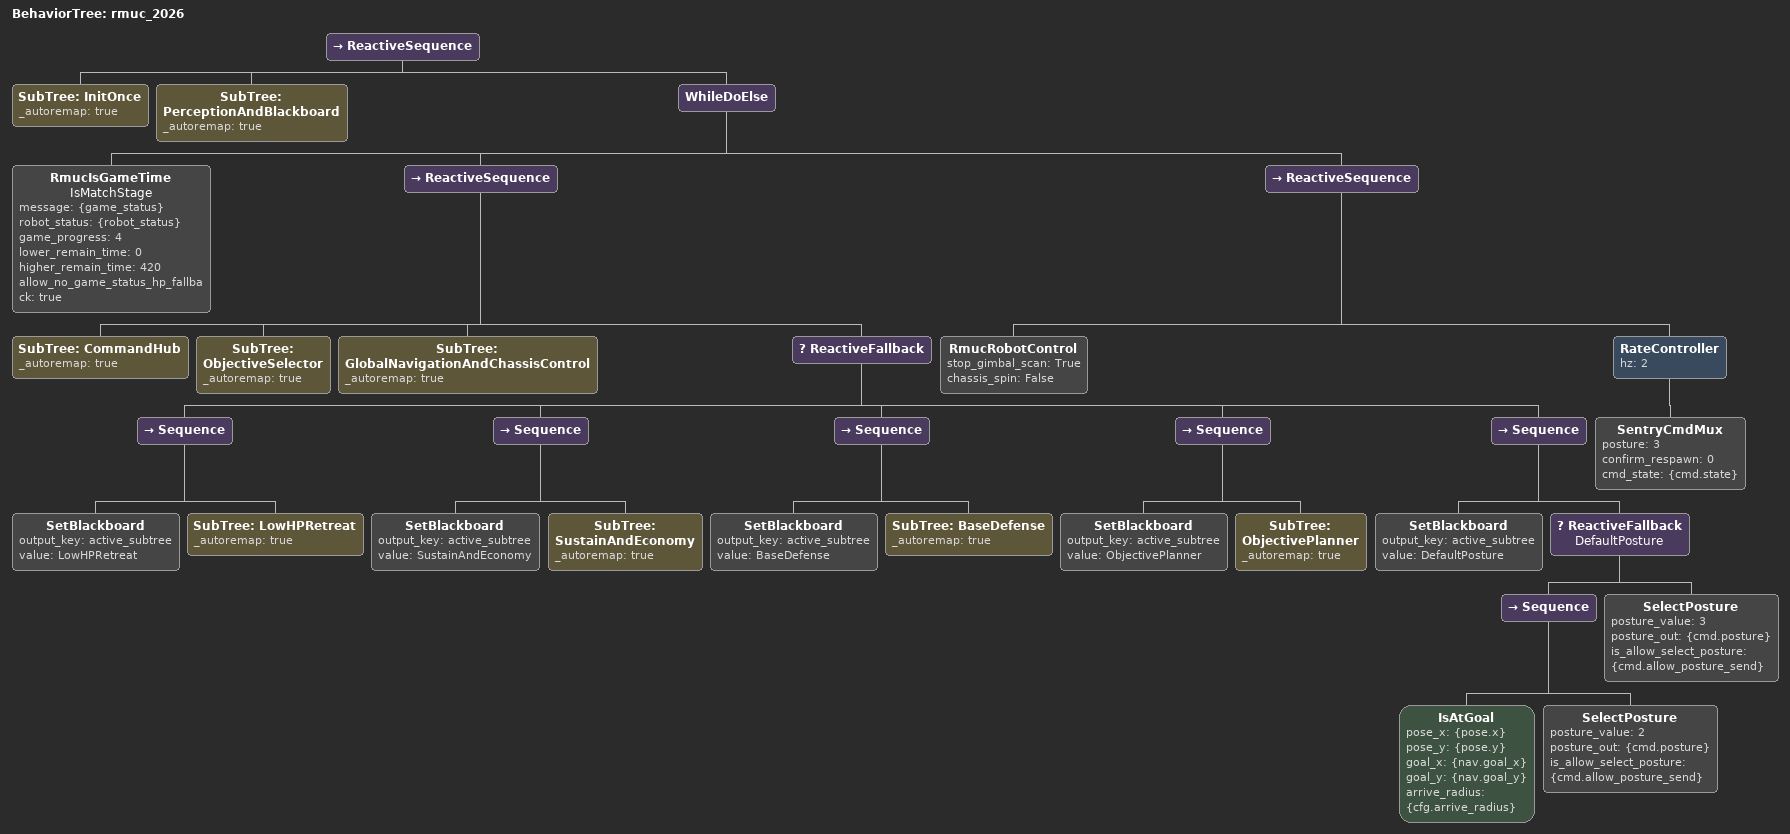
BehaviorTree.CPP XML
<?xml version="1.0" encoding="UTF-8"?>
<root BTCPP_format="4"
      main_tree_to_execute="rmuc_2026">

    <!--
      哨兵自主决策行为树 (BT.CPP v4 XML)
      - 核心：生存能力 + 目标控制 + 经济感知补给 + 姿态管理
      - 基于 RoboMaster 2026 哨兵规则设计：姿态系统、远程兑换、补给回血、堡垒/基地/前哨站增益
      - 所有地图坐标可通过 InitSentryConfig 输出配置
    -->

    <BehaviorTree ID="rmuc_2026">
        <ReactiveSequence>
            <!-- 初始化配置 + 标定覆盖先执行，确保同一 tick 内感知派生使用最新 cfg.* -->
            <SubTree ID="InitOnce" _autoremap="true"/>

            <!-- 感知 -> 黑板（应持续 tick；节点预期为非阻塞） -->
            <SubTree ID="PerceptionAndBlackboard" _autoremap="true"/>

            <!-- 比赛阶段循环（7 分钟 = 420 秒） -->
            <WhileDoElse>
                <RmucIsGameTime name="IsMatchStage"
                                message="{game_status}"
                                robot_status="{robot_status}"
                                game_progress="4"
                                lower_remain_time="0"
                                higher_remain_time="420"
                                allow_no_game_status_hp_fallback="true"/>

                <!-- ===================== 比赛阶段 ===================== -->
                <ReactiveSequence>

                    <!-- 构建并按控制速率发送哨兵自主决策指令 (0x0120) -->
                    <SubTree ID="CommandHub" _autoremap="true"/>

                    <!-- 先刷新当前战略目标，避免全局底盘层拿上一帧旧目标判断是否允许微动 -->
                    <SubTree ID="ObjectiveSelector" _autoremap="true"/>

                    <!-- 全局接管控制：持续发布底盘/云台控制，并在低血/敌情下统一做门禁 -->
                    <SubTree ID="GlobalNavigationAndChassisControl" _autoremap="true"/>

                    <!-- 基于优先级的战术：所有会发布导航目标的分支在这里统一仲裁，避免低优先级目标补发覆盖高优先级目标 -->
                    <ReactiveFallback>

                        <!-- 0) 生存：死亡/低血回血，拥有最高导航目标发送权 -->
                        <Sequence>
                            <SetBlackboard output_key="active_subtree" value="LowHPRetreat"/>
                            <SubTree ID="LowHPRetreat" _autoremap="true"/>
                        </Sequence>

                        <!-- 1) 后勤：补弹（经济感知），高于基地威胁/普通见敌 -->
                        <Sequence>
                            <SetBlackboard output_key="active_subtree" value="SustainAndEconomy"/>
                            <SubTree ID="SustainAndEconomy" _autoremap="true"/>
                        </Sequence>

                        <!-- 2) 基地/堡垒防御（受威胁时），低于补弹但高于普通见敌 -->
                        <Sequence>
                            <SetBlackboard output_key="active_subtree" value="BaseDefense"/>
                            <SubTree ID="BaseDefense" _autoremap="true"/>
                        </Sequence>

                        <!-- 3) 目标控制：高于默认姿态；目标内部负责开局占领前哨点的一次性计时 -->
                        <Sequence>
                            <SetBlackboard output_key="active_subtree" value="ObjectivePlanner"/>
                            <SubTree ID="ObjectivePlanner" _autoremap="true"/>
                        </Sequence>

                        <!-- 4) 默认姿态：到达当前导航目标→防御(2)，导航中→移动(3) -->
                        <Sequence>
                            <SetBlackboard output_key="active_subtree" value="DefaultPosture"/>
                            <ReactiveFallback name="DefaultPosture">
                                <Sequence>
                                    <IsAtGoal pose_x="{pose.x}" pose_y="{pose.y}"
                                              goal_x="{nav.goal_x}" goal_y="{nav.goal_y}"
                                              arrive_radius="{cfg.arrive_radius}"/>
                                    <SelectPosture posture_value="2"
                                                   posture_out="{cmd.posture}"
                                                   is_allow_select_posture="{cmd.allow_posture_send}"/>
                                </Sequence>
                                <SelectPosture posture_value="3"
                                           posture_out="{cmd.posture}"
                                           is_allow_select_posture="{cmd.allow_posture_send}"/>
                            </ReactiveFallback>
                        </Sequence>

                    </ReactiveFallback>

                </ReactiveSequence>

                <!-- ===================== 非比赛阶段（空闲等待） ===================== -->
                <ReactiveSequence>
                    <RmucRobotControl stop_gimbal_scan="True"
                                      chassis_spin="False"/>
                    <RateController hz="2">
                        <SentryCmdMux posture="3"
                                      confirm_respawn="0"
                                      cmd_state="{cmd.state}"/>
                    </RateController>
                </ReactiveSequence>

            </WhileDoElse>
        </ReactiveSequence>
    </BehaviorTree>

    <!-- ===================== 子树引用 ===================== -->
    <include path="PerceptionAndBlackboard.xml"/>
    <include path="InitOnce.xml"/>
    <include path="GlobalNavigationAndChassisControl.xml"/>
    <include path="CommandHub.xml"/>
    <include path="LowHPRetreat.xml"/>
    <include path="BaseDefense.xml"/>
    <include path="SustainAndEconomy.xml"/>
    <include path="AmmoPlan.xml"/>
    <include path="ObjectiveSelector.xml"/>
    <include path="ObjectivePlanner.xml"/>

</root>
